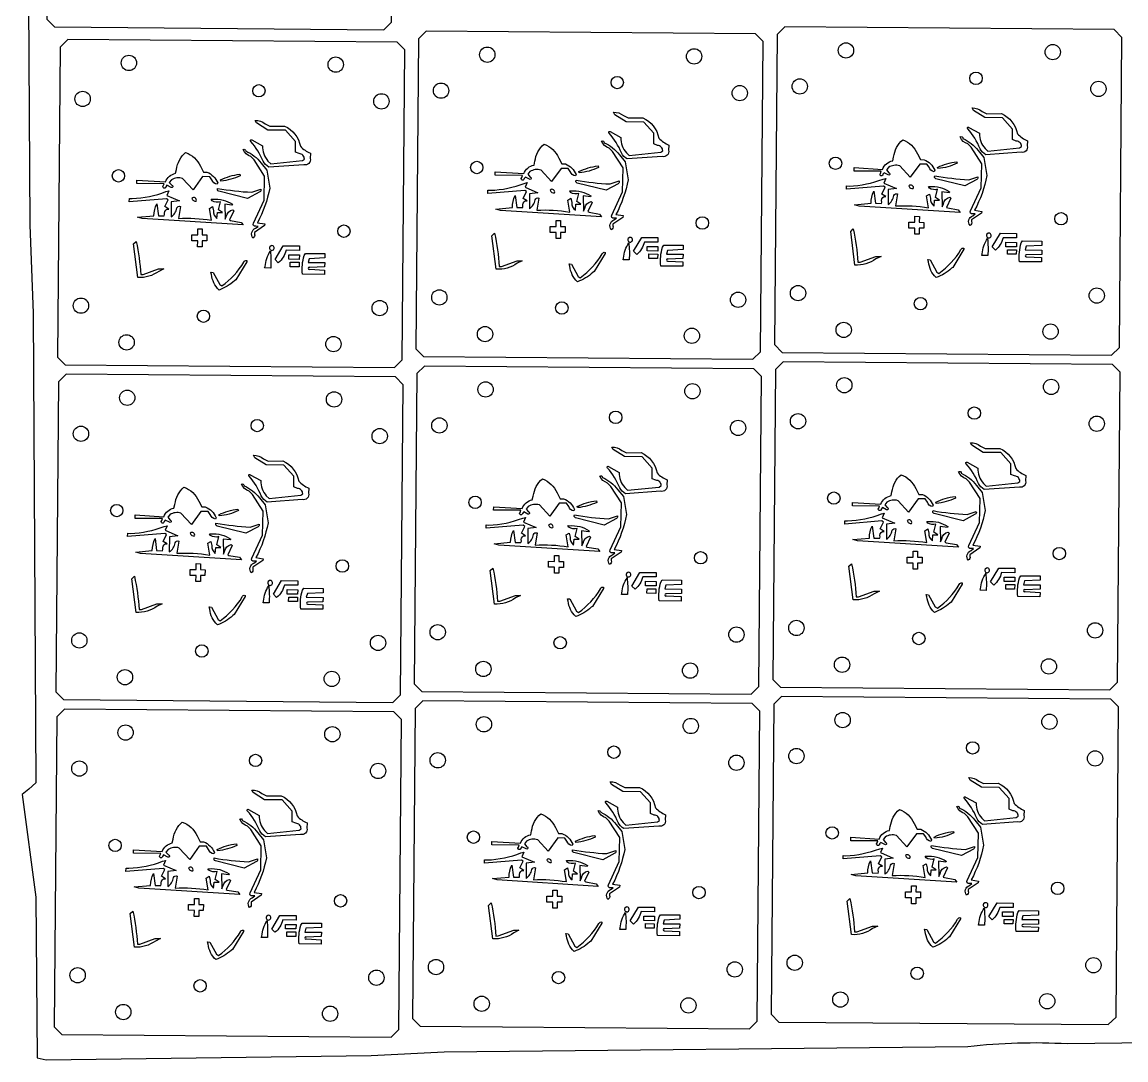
# Model space of a CAD drawing. Header units: millimetres. Extents: x -4 to 503, y -1 to 507.
# Drawn here: x -3.9 to 284.3, y -0.6 to 270.5 of the extents above; entities that cross this region are included whole.
import ezdxf

# ---------------------------------------------------------------- set-up
doc = ezdxf.new("R2010")
doc.units = ezdxf.units.MM
doc.layers.add('SCRAP_OUTLINE', color=8, linetype='Continuous')

msp = doc.modelspace()

# ---------------------------------------------------------------- linework, layer by layer
for points in [[(5.26, 354.26), (3.24, 352.27), (2.59, 271.28), (4.57, 269.26), (90.57, 268.56), (92.58, 270.55), (93.24, 351.54), (91.26, 353.56)], [(101.62, 268.16), (99.6, 266.17), (98.95, 185.18), (100.93, 183.16), (186.93, 182.46), (188.94, 184.45), (189.6, 265.44), (187.62, 267.46)], [(195.27, 269.27), (193.26, 267.28), (192.6, 186.29), (194.58, 184.27), (280.58, 183.57), (282.6, 185.56), (283.25, 266.55), (281.27, 268.57)], [(8.05, 266), (6.03, 264.02), (5.37, 183.02), (7.36, 181), (93.35, 180.31), (95.37, 182.29), (96.03, 263.29), (94.04, 265.3)], [(229.2, 218.25), (229.21, 219.81), (230.38, 219.8), (230.37, 218.24), (231.54, 218.23), (231.52, 216.67), (230.35, 216.68), (230.34, 215.12), (229.17, 215.13), (229.18, 216.69), (227.62, 216.7), (227.64, 218.26)], [(41.97, 214.98), (41.98, 216.54), (43.15, 216.53), (43.14, 214.97), (44.31, 214.96), (44.3, 213.4), (43.13, 213.41), (43.11, 211.85), (41.94, 211.86), (41.96, 213.42), (40.4, 213.43), (40.41, 214.99)], [(135.54, 217.14), (135.55, 218.7), (136.72, 218.69), (136.71, 217.13), (137.88, 217.12), (137.87, 215.56), (136.7, 215.57), (136.69, 214.01), (135.52, 214.02), (135.53, 215.58), (133.97, 215.59), (133.98, 217.15)], [(159.33, 210.75), (159.34, 211.92), (162.07, 211.9), (162.06, 210.73)], [(252.99, 211.86), (253, 213.03), (255.73, 213.01), (255.72, 211.84)], [(253.36, 209.91), (253.37, 211.08), (255.71, 211.06), (255.7, 209.89)], [(65.76, 208.59), (65.77, 209.76), (68.5, 209.74), (68.49, 208.57)], [(66.13, 206.64), (66.14, 207.81), (68.48, 207.79), (68.47, 206.62)], [(159.71, 208.8), (159.72, 209.97), (162.06, 209.95), (162.05, 208.78)], [(194.84, 181.81), (192.82, 179.83), (192.17, 98.83), (194.15, 96.81), (280.15, 96.11), (282.16, 98.1), (282.82, 179.1), (280.84, 181.11)], [(101.18, 180.7), (99.17, 178.72), (98.51, 97.72), (100.49, 95.7), (186.49, 95.01), (188.51, 96.99), (189.16, 177.99), (187.18, 180)], [(7.61, 178.54), (5.59, 176.56), (4.94, 95.56), (6.92, 93.55), (92.92, 92.85), (94.93, 94.83), (95.59, 175.83), (93.61, 177.85)], [(135.11, 129.68), (135.12, 131.24), (136.29, 131.23), (136.28, 129.67), (137.44, 129.66), (137.43, 128.1), (136.26, 128.11), (136.25, 126.55), (135.08, 126.56), (135.09, 128.12), (133.53, 128.13), (133.55, 129.69)], [(228.76, 130.79), (228.77, 132.35), (229.94, 132.34), (229.93, 130.78), (231.1, 130.77), (231.09, 129.21), (229.92, 129.22), (229.91, 127.66), (228.74, 127.67), (228.75, 129.23), (227.19, 129.24), (227.2, 130.8)], [(41.53, 127.52), (41.55, 129.08), (42.72, 129.07), (42.7, 127.51), (43.87, 127.5), (43.86, 125.94), (42.69, 125.95), (42.68, 124.39), (41.51, 124.4), (41.52, 125.96), (39.96, 125.98), (39.97, 127.54)], [(158.9, 123.29), (158.91, 124.46), (161.64, 124.44), (161.63, 123.27)], [(252.55, 124.4), (252.56, 125.57), (255.29, 125.55), (255.28, 124.38)], [(65.33, 121.13), (65.33, 122.3), (68.06, 122.28), (68.05, 121.11)], [(159.27, 121.34), (159.28, 122.51), (161.62, 122.49), (161.61, 121.32)], [(252.93, 122.45), (252.94, 123.62), (255.28, 123.6), (255.27, 122.43)], [(65.7, 119.18), (65.71, 120.35), (68.05, 120.33), (68.04, 119.16)], [(100.75, 93.24), (98.73, 91.26), (98.07, 10.26), (100.06, 8.24), (186.06, 7.55), (188.07, 9.53), (188.73, 90.53), (186.74, 92.54)], [(194.4, 94.35), (192.39, 92.37), (191.73, 11.37), (193.71, 9.35), (279.71, 8.66), (281.73, 10.64), (282.38, 91.64), (280.4, 93.65)], [(7.17, 91.09), (5.16, 89.1), (4.5, 8.1), (6.49, 6.09), (92.48, 5.39), (94.5, 7.37), (95.16, 88.37), (93.17, 90.39)], [(134.67, 42.22), (134.68, 43.78), (135.85, 43.77), (135.84, 42.21), (137.01, 42.2), (137, 40.64), (135.83, 40.65), (135.81, 39.09), (134.65, 39.1), (134.66, 40.66), (133.1, 40.67), (133.11, 42.23)], [(228.33, 43.33), (228.34, 44.89), (229.51, 44.88), (229.5, 43.32), (230.66, 43.31), (230.65, 41.75), (229.48, 41.76), (229.47, 40.2), (228.3, 40.21), (228.31, 41.77), (226.75, 41.78), (226.77, 43.34)], [(41.1, 40.06), (41.11, 41.62), (42.28, 41.61), (42.27, 40.06), (43.44, 40.05), (43.42, 38.49), (42.25, 38.5), (42.24, 36.94), (41.07, 36.95), (41.09, 38.51), (39.53, 38.52), (39.54, 40.08)], [(252.12, 36.94), (252.13, 38.11), (254.86, 38.09), (254.85, 36.92)], [(64.89, 33.68), (64.9, 34.85), (67.63, 34.82), (67.62, 33.65)], [(158.46, 35.83), (158.47, 37), (161.2, 36.98), (161.19, 35.81)], [(158.84, 33.88), (158.85, 35.05), (161.18, 35.03), (161.18, 33.86)], [(252.49, 34.99), (252.5, 36.16), (254.84, 36.14), (254.83, 34.97)], [(65.26, 31.72), (65.27, 32.89), (67.61, 32.87), (67.6, 31.71)]]:
    msp.add_lwpolyline(points, close=True)
for points in [[(247.48, 245.61), (244.5, 247.46), (244.15, 248.11, -0.189598), (246.81, 247.21), (248.02, 246.6), (251.82, 246.65, -0.248063), (256, 241.35, 0.102103), (258.61, 239.53), (258.56, 238.2, -0.584771), (256.93, 236.54), (247.75, 235.9, -0.131811), (246.23, 237.47, 0.09146), (243.04, 242.62, -1.007097), (243.34, 243.04), (246.12, 241.5, 0.191663), (247.54, 237.51), (248.3, 236.81), (256.54, 237.66), (257.03, 238.02, 0.432779), (255.7, 239.44), (254.71, 239.83), (254.74, 242.61), (252.1, 245.54)], [(153.83, 244.5), (150.85, 246.35), (150.5, 247, -0.189598), (153.15, 246.1), (154.37, 245.49), (158.16, 245.54, -0.248063), (162.35, 240.24, 0.102103), (164.95, 238.42), (164.9, 237.09, -0.584771), (163.27, 235.43), (154.09, 234.79, -0.131811), (152.58, 236.36, 0.09146), (149.39, 241.51, -1.007097), (149.69, 241.93), (152.47, 240.39, 0.191663), (153.88, 236.4), (154.64, 235.7), (162.88, 236.55), (163.37, 236.91, 0.432779), (162.04, 238.33), (161.06, 238.72), (161.08, 241.5), (158.45, 244.43)], [(60.26, 242.34), (57.28, 244.19), (56.93, 244.84, -0.189598), (59.58, 243.95), (60.8, 243.33), (64.59, 243.39, -0.248063), (68.78, 238.09, 0.102103), (71.38, 236.27), (71.33, 234.94, -0.584771), (69.7, 233.27), (60.52, 232.64, -0.131811), (59.01, 234.21, 0.09146), (55.82, 239.35, -1.007097), (56.12, 239.78), (58.9, 238.23, 0.191663), (60.31, 234.25), (61.07, 233.55), (69.31, 234.39), (69.8, 234.76, 0.432779), (68.47, 236.18), (67.49, 236.57), (67.51, 239.35), (64.87, 242.27)], [(149.39, 237.59, -0.22219), (147.4, 239.42, -0.680253), (148.08, 239.03, -0.136057), (152.07, 235.86), (153.55, 234.04), (154.32, 229.35, -0.075153), (151.17, 220.27), (153.06, 219.99), (152.97, 219.53), (150.36, 217.76), (150.36, 217.33, -0.359476), (149.95, 216.3, -0.508083), (150.65, 218.85), (151.33, 219.35), (150.68, 219.35, -0.720926), (150.09, 220.14), (152.89, 226.16), (153.02, 232.45), (150.24, 236.73)], [(223.67, 235.29, -0.184195), (226.04, 239.78, -0.201098), (229.87, 236.15), (230.69, 234.61), (231.6, 234.6, -0.207722), (234.41, 231.82), (234.28, 231.46, -0.320248), (232.91, 232.62), (232.35, 233.43), (230.47, 233.44), (228.02, 230.02), (225.25, 232.98, 0.221123), (222.34, 232.59), (221.78, 231.92), (222.45, 231.18, -1.191831), (222.22, 230.6), (221.16, 231.18), (220.88, 230.79, -1.512543), (220.21, 231.03), (220.42, 231.57), (213.32, 231.63), (213.33, 232.52), (220.79, 232.07, -0.260303), (223.42, 234.31)], [(243.05, 238.7, -0.22219), (241.06, 240.53, -0.680253), (241.73, 240.14, -0.136057), (245.73, 236.97), (247.21, 235.15), (247.98, 230.46, -0.075153), (244.82, 221.38), (246.72, 221.1), (246.62, 220.64), (244.02, 218.87), (244.01, 218.44, -0.359476), (243.61, 217.41, -0.508083), (244.31, 219.96), (244.98, 220.46), (244.33, 220.46, -0.720926), (243.74, 221.25), (246.55, 227.27), (246.67, 233.56), (243.9, 237.84)], [(36.44, 232.03, -0.184195), (38.81, 236.51, -0.201098), (42.65, 232.89), (43.46, 231.34), (44.37, 231.34, -0.207722), (47.18, 228.55), (47.05, 228.2, -0.320248), (45.68, 229.35), (45.12, 230.16), (43.25, 230.18), (40.8, 226.76), (38.02, 229.72, 0.221123), (35.12, 229.32), (34.55, 228.66), (35.22, 227.91, -1.191831), (34.99, 227.34), (33.93, 227.91), (33.65, 227.52, -1.512543), (32.98, 227.77), (33.19, 228.31), (26.09, 228.37), (26.1, 229.25), (33.56, 228.8, -0.260303), (36.2, 231.05)], [(55.82, 235.43, -0.22219), (53.83, 237.26, -0.680253), (54.5, 236.88, -0.136057), (58.5, 233.7), (59.98, 231.88), (60.75, 227.19, -0.075153), (57.59, 218.12), (59.49, 217.83), (59.39, 217.38), (56.79, 215.6), (56.79, 215.18, -0.359476), (56.38, 214.14, -0.508083), (57.08, 216.69), (57.76, 217.19), (57.11, 217.2, -0.720926), (56.51, 217.98), (59.32, 224.01), (59.44, 230.29), (56.67, 234.57)], [(130.01, 234.18, -0.184195), (132.39, 238.67, -0.201098), (136.22, 235.04), (137.04, 233.5), (137.95, 233.49, -0.207722), (140.75, 230.71), (140.62, 230.35, -0.320248), (139.25, 231.51), (138.69, 232.32), (136.82, 232.33), (134.37, 228.91), (131.6, 231.87, 0.221123), (128.69, 231.48), (128.12, 230.81), (128.79, 230.07, -1.191831), (128.56, 229.5), (127.51, 230.07), (127.22, 229.68, -1.512543), (126.55, 229.92), (126.77, 230.46), (119.67, 230.52), (119.67, 231.41), (127.13, 230.96, -0.260303), (129.77, 233.2)], [(235.12, 232.59, -0.085882), (240.15, 234.07), (240.26, 233.66, -0.090557), (235.24, 232.28)], [(47.9, 229.32, -0.085882), (52.92, 230.8), (53.03, 230.39, -0.090557), (48.01, 229.02)], [(141.47, 231.48, -0.085882), (146.49, 232.96), (146.6, 232.55, -0.090557), (141.58, 231.17)], [(125.25, 222.09), (126.81, 222.08), (126.89, 222.4, -0.33532), (127.5, 223.84), (127.99, 223.84), (126.97, 224.5), (127.82, 226.27), (127.37, 226.57), (117.68, 225.78), (117.68, 226.64), (118.42, 226.6, 0.082863), (127.24, 228.42), (127.95, 228.6), (127.49, 227.4), (130.74, 225.98), (128.59, 225.72), (128.56, 221.79, 0.218941), (130.08, 224.14, -0.449457), (131.02, 224.55), (130.49, 221.41, -0.055112), (139.1, 220.92), (138.63, 224.03), (139.41, 224.51), (139.64, 223.42, 0.260754), (140.56, 221.39), (140.69, 222.94), (142.02, 222.94), (140.95, 223.64), (141.5, 225.75, -0.219006), (139.34, 226.04), (139.08, 226.47), (139.43, 226.45, -0.167181), (144.62, 225.13), (144.48, 224.87), (142.62, 225.13), (142.67, 221.17), (143, 221.91, -0.319332), (144.71, 223.68), (144.93, 223.42), (143.81, 221.03), (144.13, 220.87), (146.86, 220.39), (147.37, 219.7), (121, 221.37), (119.78, 221.71), (124.11, 222.11, -0.101128), (124.83, 225.23)], [(140.74, 229.26, 0.029616), (149.65, 228.25), (151.99, 229.04, -0.391314), (151.77, 228.33), (148.57, 226.63), (141.01, 228.51, -0.437323)], [(218.91, 223.2), (220.46, 223.19), (220.55, 223.51, -0.33532), (221.16, 224.95), (221.65, 224.95), (220.62, 225.61), (221.48, 227.38), (221.03, 227.68), (211.33, 226.89), (211.34, 227.75), (212.07, 227.71, 0.082863), (220.9, 229.53), (221.61, 229.7), (221.14, 228.51), (224.4, 227.09), (222.25, 226.83), (222.22, 222.9, 0.218941), (223.74, 225.25, -0.449457), (224.67, 225.66), (224.15, 222.52, -0.055112), (232.76, 222.03), (232.29, 225.14), (233.07, 225.62), (233.3, 224.53, 0.260754), (234.22, 222.5), (234.35, 224.05), (235.68, 224.05), (234.6, 224.75), (235.15, 226.86, -0.219006), (233, 227.15), (232.74, 227.57), (233.09, 227.56, -0.167181), (238.28, 226.23), (238.13, 225.98), (236.28, 226.24), (236.33, 222.28), (236.66, 223.02, -0.319332), (238.37, 224.79), (238.58, 224.53), (237.47, 222.14), (237.79, 221.98), (240.52, 221.5), (241.03, 220.81), (214.65, 222.48), (213.43, 222.82), (217.76, 223.22, -0.101128), (218.49, 226.34)], [(228.81, 227.04, 0.797663), (227.67, 227.78, 0.418915)], [(234.39, 230.37, 0.029616), (243.31, 229.36), (245.64, 230.15, -0.391314), (245.42, 229.44), (242.22, 227.74), (234.66, 229.62, -0.437323)], [(31.68, 219.94), (33.24, 219.93), (33.32, 220.24, -0.33532), (33.93, 221.68), (34.42, 221.68), (33.39, 222.34), (34.25, 224.11), (33.8, 224.41), (24.1, 223.62), (24.11, 224.48), (24.85, 224.45, 0.082863), (33.67, 226.26), (34.38, 226.44), (33.91, 225.25), (37.17, 223.83), (35.02, 223.56), (34.99, 219.63, 0.218941), (36.51, 221.98, -0.449457), (37.45, 222.39), (36.92, 219.26, -0.055112), (45.53, 218.77), (45.06, 221.88), (45.84, 222.35), (46.07, 221.26, 0.260754), (46.99, 219.23), (47.12, 220.79), (48.45, 220.79), (47.37, 221.48), (47.92, 223.59, -0.219006), (45.77, 223.88), (45.51, 224.31), (45.86, 224.29, -0.167181), (51.05, 222.97), (50.91, 222.72), (49.05, 222.97), (49.1, 219.02), (49.43, 219.75, -0.319332), (51.14, 221.52), (51.35, 221.26), (50.24, 218.88), (50.56, 218.71), (53.29, 218.23), (53.8, 217.54), (27.42, 219.22), (26.2, 219.56), (30.54, 219.95, -0.101128), (31.26, 223.07)], [(47.16, 227.11, 0.029616), (56.08, 226.09), (58.41, 226.88, -0.391314), (58.2, 226.17), (55, 224.47), (47.44, 226.35, -0.437323)], [(135.15, 225.93, 0.797663), (134.02, 226.67, 0.418915)], [(41.58, 223.78, 0.797663), (40.44, 224.51, 0.418915)], [(218.99, 209.33), (220.37, 209.33), (219.03, 208.67, -0.172776), (213.53, 207.09), (212.45, 215.84), (213.12, 216.5, -0.035571), (214.34, 207.84), (214.93, 207.85)], [(125.33, 208.22), (126.72, 208.22), (125.38, 207.56, -0.172776), (119.87, 205.98), (118.79, 214.73), (119.46, 215.39, -0.035571), (120.68, 206.73), (121.28, 206.74)], [(154.34, 214, 5.53235), (154.68, 214.27)], [(162.09, 214.24), (162.08, 213.07), (158.6, 213.09, -0.171179), (156.58, 209.85), (155.75, 210.7), (157.88, 214.27)], [(248.25, 209.56), (246.67, 209.57), (246.8, 209.98, -0.121588), (248.16, 214, -0.052178)], [(248, 215.11, 5.53235), (248.34, 215.38)], [(255.75, 215.35), (255.74, 214.18), (252.25, 214.2, -0.171179), (250.23, 210.96), (249.4, 211.81), (251.53, 215.38)], [(262.32, 209.03), (262.31, 207.88), (256.54, 207.93, -0.104733), (256.99, 212.85), (257.32, 213.38), (262.36, 213.34), (262.35, 212.21), (258.31, 212.01), (257.99, 211.04), (262.34, 211), (262.33, 209.86), (258.48, 209.72, 1.887789), (258.48, 209.23)], [(31.76, 206.06), (33.15, 206.06), (31.8, 205.41, -0.172776), (26.3, 203.82), (25.22, 212.58), (25.89, 213.24, -0.035571), (27.11, 204.57), (27.7, 204.58)], [(61.02, 206.29), (59.44, 206.31), (59.57, 206.71, -0.121588), (60.93, 210.74, -0.052178)], [(60.77, 211.84, 5.53235), (61.11, 212.12)], [(68.52, 212.08), (68.51, 210.91), (65.02, 210.94, -0.171179), (63.01, 207.7), (62.17, 208.54), (64.3, 212.11)], [(141.32, 204.12), (141.86, 203.77, 0.098252), (147.6, 210, -0.46563), (148.33, 210.38), (148.37, 210.09), (145.51, 205.37), (145.12, 205.14, -0.110582), (141.1, 202.71, -0.176555), (139.12, 206.77), (138.95, 207.38), (139.59, 207.32)], [(154.6, 208.45), (153.01, 208.46), (153.14, 208.87, -0.121588), (154.5, 212.89, -0.052178)], [(168.67, 207.92), (168.66, 206.77), (162.88, 206.82, -0.104733), (163.33, 211.74), (163.66, 212.27), (168.7, 212.23), (168.69, 211.1), (164.66, 210.9), (164.33, 209.93), (168.68, 209.89), (168.67, 208.75), (164.83, 208.62, 1.887789), (164.82, 208.12)], [(234.97, 205.23), (235.51, 204.88, 0.098252), (241.25, 211.11, -0.46563), (241.98, 211.49), (242.02, 211.2), (239.16, 206.48), (238.77, 206.25, -0.110582), (234.76, 203.82, -0.176555), (232.78, 207.88), (232.61, 208.49), (233.25, 208.42)], [(47.75, 201.96), (48.28, 201.61, 0.098252), (54.02, 207.84, -0.46563), (54.75, 208.23), (54.79, 207.94), (51.94, 203.22), (51.54, 202.98, -0.110582), (47.53, 200.56, -0.176555), (45.55, 204.62), (45.38, 205.22), (46.02, 205.16)], [(75.09, 205.76), (75.09, 204.62), (69.31, 204.67, -0.104733), (69.76, 209.58), (70.09, 210.12), (75.13, 210.08), (75.12, 208.95), (71.09, 208.74), (70.76, 207.77), (75.11, 207.74), (75.1, 206.6), (71.25, 206.46, 1.887789), (71.25, 205.96)], [(153.39, 157.04), (150.41, 158.89), (150.06, 159.54, -0.189598), (152.71, 158.64), (153.93, 158.03), (157.73, 158.08, -0.248063), (161.91, 152.78, 0.102103), (164.52, 150.96), (164.47, 149.64, -0.584771), (162.83, 147.97), (153.66, 147.33, -0.131811), (152.14, 148.9, 0.09146), (148.95, 154.05, -1.007097), (149.25, 154.47), (152.03, 152.93, 0.191663), (153.45, 148.94), (154.21, 148.25), (162.45, 149.09), (162.94, 149.45, 0.432779), (161.61, 150.87), (160.62, 151.26), (160.65, 154.05), (158.01, 156.97)], [(247.05, 158.15), (244.07, 160), (243.72, 160.65, -0.189598), (246.37, 159.75), (247.59, 159.14), (251.39, 159.19, -0.248063), (255.57, 153.89, 0.102103), (258.17, 152.07), (258.12, 150.75, -0.584771), (256.49, 149.08), (247.31, 148.44, -0.131811), (245.8, 150.01, 0.09146), (242.61, 155.16, -1.007097), (242.91, 155.58), (245.69, 154.04, 0.191663), (247.1, 150.05), (247.86, 149.36), (256.1, 150.2), (256.59, 150.56, 0.432779), (255.26, 151.98), (254.28, 152.37), (254.3, 155.15), (251.67, 158.08)], [(59.82, 154.88), (56.84, 156.73), (56.49, 157.38, -0.189598), (59.14, 156.49), (60.36, 155.87), (64.16, 155.93, -0.248063), (68.34, 150.63, 0.102103), (70.95, 148.81), (70.9, 147.48, -0.584771), (69.26, 145.82), (60.09, 145.18, -0.131811), (58.57, 146.75, 0.09146), (55.38, 151.9, -1.007097), (55.68, 152.32), (58.46, 150.77, 0.191663), (59.87, 146.79), (60.63, 146.09), (68.87, 146.93), (69.37, 147.3, 0.432779), (68.03, 148.72), (67.05, 149.11), (67.07, 151.89), (64.44, 154.81)], [(242.61, 151.24, -0.22219), (240.62, 153.07, -0.680253), (241.3, 152.68, -0.136057), (245.29, 149.51), (246.77, 147.69), (247.54, 143, -0.075153), (244.39, 133.92), (246.28, 133.64), (246.19, 133.18), (243.58, 131.41), (243.58, 130.98, -0.359476), (243.17, 129.95, -0.508083), (243.87, 132.5), (244.55, 133), (243.9, 133, -0.720926), (243.31, 133.79), (246.11, 139.81), (246.24, 146.1), (243.46, 150.38)], [(55.39, 147.97, -0.22219), (53.39, 149.81, -0.680253), (54.07, 149.42, -0.136057), (58.06, 146.25), (59.54, 144.43), (60.32, 139.73, -0.075153), (57.16, 130.66), (59.06, 130.37), (58.96, 129.92), (56.35, 128.14), (56.35, 127.72, -0.359476), (55.94, 126.69, -0.508083), (56.65, 129.23), (57.32, 129.73), (56.67, 129.74, -0.720926), (56.08, 130.53), (58.89, 136.55), (59.01, 142.83), (56.23, 147.11)], [(129.58, 146.73, -0.184195), (131.95, 151.21, -0.201098), (135.78, 147.59), (136.6, 146.04), (137.51, 146.03, -0.207722), (140.32, 143.25), (140.19, 142.89, -0.320248), (138.82, 144.05), (138.26, 144.86), (136.38, 144.87), (133.93, 141.46), (131.16, 144.42, 0.221123), (128.25, 144.02), (127.69, 143.35), (128.36, 142.61, -1.191831), (128.13, 142.04), (127.07, 142.61), (126.79, 142.22, -1.512543), (126.12, 142.47), (126.33, 143.01), (119.23, 143.06), (119.24, 143.95), (126.7, 143.5, -0.260303), (129.33, 145.74)], [(148.96, 150.13, -0.22219), (146.97, 151.96, -0.680253), (147.64, 151.57, -0.136057), (151.63, 148.4), (153.12, 146.58), (153.89, 141.89, -0.075153), (150.73, 132.81), (152.63, 132.53), (152.53, 132.07), (149.93, 130.3), (149.92, 129.87, -0.359476), (149.51, 128.84, -0.508083), (150.22, 131.39), (150.89, 131.89), (150.24, 131.9, -0.720926), (149.65, 132.68), (152.46, 138.7), (152.58, 144.99), (149.81, 149.27)], [(223.23, 147.83, -0.184195), (225.61, 152.32, -0.201098), (229.44, 148.69), (230.26, 147.15), (231.17, 147.14, -0.207722), (233.97, 144.36), (233.84, 144, -0.320248), (232.47, 145.16), (231.91, 145.97), (230.04, 145.98), (227.59, 142.57), (224.82, 145.53, 0.221123), (221.91, 145.13), (221.34, 144.46), (222.01, 143.72, -1.191831), (221.78, 143.15), (220.73, 143.72), (220.44, 143.33, -1.512543), (219.77, 143.57), (219.99, 144.12), (212.89, 144.17), (212.89, 145.06), (220.35, 144.61, -0.260303), (222.99, 146.85)], [(36.01, 144.57, -0.184195), (38.38, 149.05, -0.201098), (42.21, 145.43), (43.03, 143.89), (43.94, 143.88, -0.207722), (46.75, 141.09), (46.62, 140.74, -0.320248), (45.25, 141.89), (44.69, 142.7), (42.81, 142.72), (40.36, 139.3), (37.59, 142.26, 0.221123), (34.68, 141.87), (34.12, 141.2), (34.78, 140.45, -1.191831), (34.56, 139.88), (33.5, 140.46), (33.21, 140.07, -1.512543), (32.55, 140.31), (32.76, 140.85), (25.66, 140.91), (25.66, 141.79), (33.12, 141.34, -0.260303), (35.76, 143.59)], [(141.03, 144.02, -0.085882), (146.05, 145.5), (146.17, 145.09, -0.090557), (141.15, 143.71)], [(234.69, 145.13, -0.085882), (239.71, 146.61), (239.82, 146.2, -0.090557), (234.8, 144.82)], [(47.46, 141.86, -0.085882), (52.48, 143.35), (52.59, 142.94, -0.090557), (47.57, 141.56)], [(140.3, 141.81, 0.029616), (149.22, 140.79), (151.55, 141.58, -0.391314), (151.33, 140.87), (148.13, 139.17), (140.57, 141.05, -0.437323)], [(218.47, 135.75), (220.03, 135.73), (220.11, 136.05, -0.33532), (220.72, 137.49), (221.21, 137.49), (220.19, 138.15), (221.04, 139.92), (220.59, 140.22), (210.9, 139.43), (210.9, 140.29), (211.64, 140.25, 0.082863), (220.46, 142.07), (221.17, 142.25), (220.71, 141.06), (223.96, 139.64), (221.81, 139.37), (221.78, 135.44, 0.218941), (223.3, 137.79, -0.449457), (224.24, 138.2), (223.71, 135.06, -0.055112), (232.32, 134.57), (231.85, 137.68), (232.63, 138.16), (232.86, 137.07, 0.260754), (233.78, 135.04), (233.91, 136.59), (235.24, 136.6), (234.17, 137.29), (234.72, 139.4, -0.219006), (232.56, 139.69), (232.3, 140.12), (232.65, 140.1, -0.167181), (237.84, 138.78), (237.7, 138.52), (235.84, 138.78), (235.89, 134.82), (236.22, 135.56, -0.319332), (237.93, 137.33), (238.15, 137.07), (237.03, 134.68), (237.35, 134.52), (240.08, 134.04), (240.59, 133.35), (214.22, 135.02), (213, 135.37), (217.33, 135.76, -0.101128), (218.05, 138.88)], [(233.96, 142.92, 0.029616), (242.87, 141.9), (245.21, 142.69, -0.391314), (244.99, 141.98), (241.79, 140.28), (234.23, 142.16, -0.437323)], [(31.24, 132.48), (32.8, 132.47), (32.88, 132.78, -0.33532), (33.49, 134.22), (33.99, 134.22), (32.96, 134.89), (33.81, 136.65), (33.37, 136.95), (23.67, 136.16), (23.68, 137.02), (24.41, 136.99, 0.082863), (33.24, 138.8), (33.95, 138.98), (33.48, 137.79), (36.73, 136.37), (34.59, 136.1), (34.55, 132.17, 0.218941), (36.07, 134.53, -0.449457), (37.01, 134.94), (36.48, 131.8, -0.055112), (45.1, 131.31), (44.62, 134.42), (45.41, 134.89), (45.64, 133.8, 0.260754), (46.55, 131.77), (46.68, 133.33), (48.01, 133.33), (46.94, 134.02), (47.49, 136.14, -0.219006), (45.33, 136.42), (45.07, 136.85), (45.42, 136.83, -0.167181), (50.61, 135.51), (50.47, 135.26), (48.62, 135.51), (48.67, 131.56), (48.99, 132.29, -0.319332), (50.7, 134.06), (50.92, 133.8), (49.81, 131.42), (50.12, 131.25), (52.85, 130.77), (53.36, 130.09), (26.99, 131.76), (25.77, 132.1), (30.1, 132.49, -0.101128), (30.82, 135.61)], [(46.73, 139.65, 0.029616), (55.65, 138.63), (57.98, 139.43, -0.391314), (57.76, 138.71), (54.56, 137.02), (47, 138.89, -0.437323)], [(124.81, 134.64), (126.37, 134.62), (126.46, 134.94, -0.33532), (127.06, 136.38), (127.56, 136.38), (126.53, 137.04), (127.39, 138.81), (126.94, 139.11), (117.24, 138.32), (117.25, 139.18), (117.98, 139.14, 0.082863), (126.81, 140.96), (127.52, 141.14), (127.05, 139.95), (130.3, 138.53), (128.16, 138.26), (128.13, 134.33, 0.218941), (129.65, 136.68, -0.449457), (130.58, 137.09), (130.05, 133.95, -0.055112), (138.67, 133.46), (138.2, 136.57), (138.98, 137.05), (139.21, 135.96, 0.260754), (140.12, 133.93), (140.25, 135.49), (141.59, 135.49), (140.51, 136.18), (141.06, 138.29, -0.219006), (138.9, 138.58), (138.64, 139.01), (139, 138.99, -0.167181), (144.19, 137.67), (144.04, 137.42), (142.19, 137.67), (142.24, 133.71), (142.57, 134.45, -0.319332), (144.28, 136.22), (144.49, 135.96), (143.38, 133.57), (143.69, 133.41), (146.43, 132.93), (146.94, 132.24), (120.56, 133.92), (119.34, 134.26), (123.67, 134.65, -0.101128), (124.4, 137.77)], [(134.72, 138.48, 0.797663), (133.58, 139.21, 0.418915)], [(228.37, 139.59, 0.797663), (227.24, 140.32, 0.418915)], [(41.14, 136.32, 0.797663), (40.01, 137.05, 0.418915)], [(124.9, 120.76), (126.28, 120.76), (124.94, 120.11, -0.172776), (119.44, 118.52), (118.35, 127.27), (119.02, 127.93, -0.035571), (120.25, 119.27), (120.84, 119.28)], [(153.91, 126.54, 5.53235), (154.25, 126.81)], [(218.55, 121.87), (219.94, 121.87), (218.6, 121.21, -0.172776), (213.09, 119.63), (212.01, 128.38), (212.68, 129.04, -0.035571), (213.9, 120.38), (214.5, 120.39)], [(247.56, 127.65, 5.53235), (247.9, 127.92)], [(255.31, 127.89), (255.3, 126.72), (251.82, 126.75, -0.171179), (249.8, 123.5), (248.97, 124.35), (251.1, 127.92)], [(31.32, 118.6), (32.71, 118.6), (31.37, 117.95, -0.172776), (25.86, 116.36), (24.78, 125.12), (25.45, 125.78, -0.035571), (26.68, 117.12), (27.27, 117.12)], [(60.33, 124.38, 5.53235), (60.68, 124.66)], [(68.08, 124.62), (68.07, 123.45), (64.59, 123.48, -0.171179), (62.57, 120.24), (61.74, 121.09), (63.87, 124.66)], [(154.16, 120.99), (152.58, 121), (152.71, 121.41, -0.121588), (154.07, 125.44, -0.052178)], [(161.65, 126.78), (161.65, 125.61), (158.16, 125.64, -0.171179), (156.14, 122.4), (155.31, 123.24), (157.44, 126.81)], [(168.23, 120.46), (168.22, 119.32), (162.45, 119.36, -0.104733), (162.9, 124.28), (163.23, 124.82), (168.27, 124.77), (168.26, 123.65), (164.22, 123.44), (163.89, 122.47), (168.25, 122.44), (168.24, 121.29), (164.39, 121.16, 1.887789), (164.39, 120.66)], [(234.54, 117.77), (235.08, 117.42, 0.098252), (240.82, 123.65, -0.46563), (241.55, 124.03), (241.59, 123.74), (238.73, 119.02), (238.34, 118.79, -0.110582), (234.32, 116.36, -0.176555), (232.34, 120.42), (232.17, 121.03), (232.81, 120.97)], [(247.82, 122.1), (246.23, 122.11), (246.36, 122.52, -0.121588), (247.72, 126.55, -0.052178)], [(261.89, 121.57), (261.88, 120.43), (256.1, 120.47, -0.104733), (256.55, 125.39), (256.88, 125.92), (261.92, 125.88), (261.91, 124.76), (257.88, 124.55), (257.55, 123.58), (261.9, 123.54), (261.89, 122.4), (258.05, 122.27, 1.887789), (258.04, 121.77)], [(60.59, 118.83), (59.01, 118.85), (59.13, 119.25, -0.121588), (60.49, 123.28, -0.052178)], [(74.66, 118.3), (74.65, 117.16), (68.87, 117.21, -0.104733), (69.32, 122.12), (69.65, 122.66), (74.69, 122.62), (74.68, 121.49), (70.65, 121.29), (70.32, 120.31), (74.68, 120.28), (74.67, 119.14), (70.82, 119, 1.887789), (70.81, 118.5)], [(140.88, 116.66), (141.42, 116.31, 0.098252), (147.16, 122.54, -0.46563), (147.89, 122.92), (147.93, 122.63), (145.07, 117.91), (144.68, 117.68, -0.110582), (140.67, 115.25, -0.176555), (138.68, 119.31), (138.52, 119.92), (139.16, 119.86)], [(47.31, 114.5), (47.85, 114.15, 0.098252), (53.59, 120.38, -0.46563), (54.32, 120.77), (54.36, 120.48), (51.5, 115.76), (51.11, 115.52, -0.110582), (47.09, 113.1, -0.176555), (45.11, 117.16), (44.94, 117.77), (45.58, 117.7)], [(152.96, 69.58), (149.98, 71.43), (149.63, 72.08, -0.189598), (152.28, 71.18), (153.5, 70.57), (157.29, 70.63, -0.248063), (161.48, 65.33, 0.102103), (164.08, 63.5), (164.03, 62.18, -0.584771), (162.4, 60.51), (153.22, 59.88, -0.131811), (151.71, 61.45, 0.09146), (148.52, 66.59, -1.007097), (148.82, 67.02), (151.6, 65.47, 0.191663), (153.01, 61.49), (153.77, 60.79), (162.01, 61.63), (162.5, 62, 0.432779), (161.17, 63.42), (160.19, 63.81), (160.21, 66.59), (157.57, 69.51)], [(246.61, 70.69), (243.63, 72.54), (243.28, 73.19, -0.189598), (245.93, 72.29), (247.15, 71.68), (250.95, 71.74, -0.248063), (255.13, 66.44, 0.102103), (257.74, 64.61), (257.69, 63.29, -0.584771), (256.05, 61.62), (246.88, 60.98, -0.131811), (245.36, 62.56, 0.09146), (242.17, 67.7, -1.007097), (242.47, 68.12), (245.25, 66.58, 0.191663), (246.67, 62.59), (247.43, 61.9), (255.67, 62.74), (256.16, 63.1, 0.432779), (254.83, 64.52), (253.84, 64.92), (253.87, 67.7), (251.23, 70.62)], [(59.38, 67.42), (56.41, 69.27), (56.05, 69.93, -0.189598), (58.71, 69.03), (59.92, 68.41), (63.72, 68.47, -0.248063), (67.9, 63.17, 0.102103), (70.51, 61.35), (70.46, 60.02, -0.584771), (68.83, 58.36), (59.65, 57.72, -0.131811), (58.14, 59.29, 0.09146), (54.94, 64.44, -1.007097), (55.25, 64.86), (58.02, 63.32, 0.191663), (59.44, 59.33), (60.2, 58.63), (68.44, 59.47), (68.93, 59.84, 0.432779), (67.6, 61.26), (66.61, 61.65), (66.64, 64.43), (64, 67.35)], [(129.14, 59.27, -0.184195), (131.52, 63.75, -0.201098), (135.35, 60.13), (136.17, 58.58), (137.07, 58.58, -0.207722), (139.88, 55.79), (139.75, 55.44, -0.320248), (138.38, 56.59), (137.82, 57.4), (135.95, 57.42), (133.5, 54), (130.73, 56.96, 0.221123), (127.82, 56.56), (127.25, 55.9), (127.92, 55.15, -1.191831), (127.69, 54.58), (126.63, 55.15), (126.35, 54.76, -1.512543), (125.68, 55.01), (125.89, 55.55), (118.79, 55.61), (118.8, 56.49), (126.26, 56.04, -0.260303), (128.9, 58.28)], [(148.52, 62.67, -0.22219), (146.53, 64.5, -0.680253), (147.21, 64.12, -0.136057), (151.2, 60.94), (152.68, 59.12), (153.45, 54.43, -0.075153), (150.29, 45.36), (152.19, 45.07), (152.09, 44.61), (149.49, 42.84), (149.49, 42.42, -0.359476), (149.08, 41.38, -0.508083), (149.78, 43.93), (150.46, 44.43), (149.81, 44.44, -0.720926), (149.22, 45.22), (152.02, 51.25), (152.14, 57.53), (149.37, 61.81)], [(222.8, 60.38, -0.184195), (225.17, 64.86, -0.201098), (229, 61.24), (229.82, 59.69), (230.73, 59.69, -0.207722), (233.54, 56.9), (233.41, 56.54, -0.320248), (232.04, 57.7), (231.48, 58.51), (229.6, 58.52), (227.15, 55.11), (224.38, 58.07, 0.221123), (221.47, 57.67), (220.91, 57.01), (221.58, 56.26, -1.191831), (221.35, 55.69), (220.29, 56.26), (220.01, 55.87, -1.512543), (219.34, 56.12), (219.55, 56.66), (212.45, 56.71), (212.46, 57.6), (219.92, 57.15, -0.260303), (222.55, 59.39)], [(242.18, 63.78, -0.22219), (240.19, 65.61, -0.680253), (240.86, 65.23, -0.136057), (244.85, 62.05), (246.34, 60.23), (247.11, 55.54, -0.075153), (243.95, 46.46), (245.85, 46.18), (245.75, 45.72), (243.15, 43.95), (243.14, 43.53, -0.359476), (242.73, 42.49, -0.508083), (243.44, 45.04), (244.11, 45.54), (243.46, 45.55, -0.720926), (242.87, 46.33), (245.68, 52.36), (245.8, 58.64), (243.03, 62.92)], [(35.57, 57.11, -0.184195), (37.94, 61.59, -0.201098), (41.78, 57.97), (42.59, 56.43), (43.5, 56.42, -0.207722), (46.31, 53.64), (46.18, 53.28, -0.320248), (44.81, 54.44), (44.25, 55.24), (42.37, 55.26), (39.92, 51.84), (37.15, 54.8, 0.221123), (34.24, 54.41), (33.68, 53.74), (34.35, 52.99, -1.191831), (34.12, 52.42), (33.06, 53), (32.78, 52.61, -1.512543), (32.11, 52.85), (32.32, 53.39), (25.22, 53.45), (25.23, 54.33), (32.69, 53.88, -0.260303), (35.33, 56.13)], [(54.95, 60.51, -0.22219), (52.96, 62.35, -0.680253), (53.63, 61.96, -0.136057), (57.63, 58.79), (59.11, 56.97), (59.88, 52.27, -0.075153), (56.72, 43.2), (58.62, 42.92), (58.52, 42.46), (55.92, 40.68), (55.91, 40.26, -0.359476), (55.51, 39.23, -0.508083), (56.21, 41.78), (56.88, 42.28), (56.23, 42.28, -0.720926), (55.64, 43.07), (58.45, 49.09), (58.57, 55.37), (55.8, 59.66)], [(140.6, 56.56, -0.085882), (145.62, 58.04), (145.73, 57.63, -0.090557), (140.71, 56.26)], [(234.25, 57.67, -0.085882), (239.27, 59.15), (239.39, 58.74, -0.090557), (234.37, 57.36)], [(47.02, 54.41, -0.085882), (52.05, 55.89), (52.16, 55.48, -0.090557), (47.14, 54.1)], [(218.03, 48.29), (219.59, 48.27), (219.68, 48.59, -0.33532), (220.28, 50.03), (220.78, 50.03), (219.75, 50.69), (220.61, 52.46), (220.16, 52.76), (210.46, 51.97), (210.47, 52.83), (211.2, 52.79, 0.082863), (220.03, 54.61), (220.74, 54.79), (220.27, 53.6), (223.52, 52.18), (221.38, 51.91), (221.35, 47.98, 0.218941), (222.87, 50.33, -0.449457), (223.8, 50.74), (223.27, 47.61, -0.055112), (231.89, 47.12), (231.42, 50.22), (232.2, 50.7), (232.43, 49.61, 0.260754), (233.34, 47.58), (233.47, 49.14), (234.81, 49.14), (233.73, 49.83), (234.28, 51.94, -0.219006), (232.12, 52.23), (231.86, 52.66), (232.22, 52.64, -0.167181), (237.41, 51.32), (237.26, 51.07), (235.41, 51.32), (235.46, 47.37), (235.79, 48.1, -0.319332), (237.5, 49.87), (237.71, 49.61), (236.6, 47.22), (236.91, 47.06), (239.65, 46.58), (240.16, 45.89), (213.78, 47.57), (212.56, 47.91), (216.89, 48.3, -0.101128), (217.62, 51.42)], [(233.52, 55.46, 0.029616), (242.44, 54.44), (244.77, 55.23, -0.391314), (244.55, 54.52), (241.35, 52.82), (233.79, 54.7, -0.437323)], [(46.29, 52.19, 0.029616), (55.21, 51.18), (57.54, 51.97, -0.391314), (57.33, 51.26), (54.13, 49.56), (46.57, 51.43, -0.437323)], [(124.38, 47.18), (125.94, 47.16), (126.02, 47.48, -0.33532), (126.63, 48.92), (127.12, 48.92), (126.1, 49.58), (126.95, 51.35), (126.5, 51.65), (116.81, 50.86), (116.81, 51.72), (117.55, 51.68, 0.082863), (126.37, 53.5), (127.08, 53.68), (126.62, 52.49), (129.87, 51.07), (127.72, 50.8), (127.69, 46.87, 0.218941), (129.21, 49.22, -0.449457), (130.15, 49.63), (129.62, 46.5, -0.055112), (138.23, 46.01), (137.76, 49.12), (138.54, 49.59), (138.77, 48.5, 0.260754), (139.69, 46.47), (139.82, 48.03), (141.15, 48.03), (140.08, 48.72), (140.62, 50.83, -0.219006), (138.47, 51.12), (138.21, 51.55), (138.56, 51.53, -0.167181), (143.75, 50.21), (143.61, 49.96), (141.75, 50.21), (141.8, 46.26), (142.13, 46.99, -0.319332), (143.84, 48.76), (144.05, 48.5), (142.94, 46.12), (143.26, 45.95), (145.99, 45.47), (146.5, 44.78), (120.12, 46.46), (118.91, 46.8), (123.24, 47.19, -0.101128), (123.96, 50.31)], [(134.28, 51.02, 0.797663), (133.15, 51.75, 0.418915)], [(139.86, 54.35, 0.029616), (148.78, 53.33), (151.12, 54.12, -0.391314), (150.9, 53.41), (147.7, 51.71), (140.14, 53.59, -0.437323)], [(227.94, 52.13, 0.797663), (226.8, 52.86, 0.418915)], [(30.81, 45.02), (32.37, 45.01), (32.45, 45.32, -0.33532), (33.06, 46.76), (33.55, 46.77), (32.52, 47.43), (33.38, 49.19), (32.93, 49.49), (23.23, 48.7), (23.24, 49.57), (23.97, 49.53, 0.082863), (32.8, 51.34), (33.51, 51.52), (33.04, 50.33), (36.3, 48.91), (34.15, 48.65), (34.12, 44.71, 0.218941), (35.64, 47.07, -0.449457), (36.57, 47.48), (36.05, 44.34, -0.055112), (44.66, 43.85), (44.19, 46.96), (44.97, 47.43), (45.2, 46.34, 0.260754), (46.12, 44.32), (46.25, 45.87), (47.58, 45.87), (46.5, 46.56), (47.05, 48.68, -0.219006), (44.9, 48.97), (44.64, 49.39), (44.99, 49.38, -0.167181), (50.18, 48.05), (50.03, 47.8), (48.18, 48.05), (48.23, 44.1), (48.56, 44.83, -0.319332), (50.27, 46.6), (50.48, 46.34), (49.37, 43.96), (49.69, 43.79), (52.42, 43.32), (52.93, 42.63), (26.55, 44.3), (25.33, 44.64), (29.67, 45.03, -0.101128), (30.39, 48.15)], [(40.71, 48.86, 0.797663), (39.57, 49.59, 0.418915)], [(124.46, 33.3), (125.85, 33.3), (124.5, 32.65, -0.172776), (119, 31.06), (117.92, 39.82), (118.59, 40.48, -0.035571), (119.81, 31.81), (120.4, 31.82)], [(218.12, 34.41), (219.5, 34.41), (218.16, 33.76, -0.172776), (212.66, 32.17), (211.57, 40.92), (212.24, 41.58, -0.035571), (213.47, 32.92), (214.06, 32.93)], [(247.13, 40.19, 5.53235), (247.47, 40.47)], [(254.87, 40.43), (254.87, 39.26), (251.38, 39.29, -0.171179), (249.36, 36.05), (248.53, 36.89), (250.66, 40.46)], [(30.89, 31.15), (32.27, 31.14), (30.93, 30.49, -0.172776), (25.43, 28.9), (24.35, 37.66), (25.02, 38.32, -0.035571), (26.24, 29.66), (26.83, 29.66)], [(153.72, 33.53), (152.14, 33.54), (152.27, 33.95, -0.121588), (153.63, 37.98, -0.052178)], [(153.47, 39.08, 5.53235), (153.81, 39.36)], [(161.22, 39.32), (161.21, 38.15), (157.73, 38.18, -0.171179), (155.71, 34.94), (154.87, 35.78), (157.01, 39.35)], [(247.38, 34.64), (245.8, 34.65), (245.93, 35.06, -0.121588), (247.29, 39.09, -0.052178)], [(261.45, 34.11), (261.44, 32.97), (255.67, 33.01, -0.104733), (256.12, 37.93), (256.45, 38.47), (261.49, 38.43), (261.48, 37.3), (257.44, 37.09), (257.11, 36.12), (261.47, 36.09), (261.46, 34.94), (257.61, 34.81, 1.887789), (257.61, 34.31)], [(60.15, 31.38), (58.57, 31.39), (58.7, 31.8, -0.121588), (60.06, 35.82, -0.052178)], [(59.9, 36.93, 5.53235), (60.24, 37.2)], [(67.65, 37.16), (67.64, 35.99), (64.15, 36.02, -0.171179), (62.14, 32.78), (61.3, 33.63), (63.43, 37.2)], [(74.22, 30.84), (74.21, 29.7), (68.44, 29.75, -0.104733), (68.89, 34.66), (69.22, 35.2), (74.26, 35.16), (74.25, 34.03), (70.22, 33.83), (69.89, 32.86), (74.24, 32.82), (74.23, 31.68), (70.38, 31.54, 1.887789), (70.38, 31.04)], [(140.45, 29.2), (140.99, 28.85, 0.098252), (146.73, 35.08, -0.46563), (147.46, 35.47), (147.5, 35.17), (144.64, 30.45), (144.24, 30.22, -0.110582), (140.23, 27.8, -0.176555), (138.25, 31.86), (138.08, 32.46), (138.72, 32.4)], [(167.8, 33), (167.79, 31.86), (162.01, 31.91, -0.104733), (162.46, 36.82), (162.79, 37.36), (167.83, 37.32), (167.82, 36.19), (163.79, 35.98), (163.46, 35.01), (167.81, 34.98), (167.8, 33.84), (163.96, 33.7, 1.887789), (163.95, 33.2)], [(234.1, 30.31), (234.64, 29.96, 0.098252), (240.38, 36.19, -0.46563), (241.11, 36.58), (241.15, 36.28), (238.29, 31.56), (237.9, 31.33, -0.110582), (233.89, 28.91, -0.176555), (231.9, 32.97), (231.74, 33.57), (232.38, 33.51)], [(46.88, 27.04), (47.41, 26.69, 0.098252), (53.15, 32.92, -0.46563), (53.88, 33.31), (53.92, 33.02), (51.06, 28.3), (50.67, 28.06, -0.110582), (46.66, 25.64, -0.176555), (44.68, 29.7), (44.51, 30.31), (45.15, 30.24)]]:
    msp.add_lwpolyline(points, format="xyb", close=True)
for centre, radius in [((117.57, 262.03), 2), ((171.57, 261.59), 2), ((211.22, 263.14), 2), ((265.22, 262.7), 2), ((24, 259.87), 2), ((77.99, 259.43), 2), ((245.17, 255.86), 1.62), ((57.94, 252.6), 1.62), ((105.49, 252.63), 2), ((151.51, 254.75), 1.62), ((183.49, 251.99), 2), ((199.15, 253.74), 2), ((277.15, 253.1), 2), ((11.92, 250.47), 2), ((89.92, 249.84), 2), ((114.83, 232.55), 1.62), ((208.49, 233.66), 1.62), ((21.26, 230.39), 1.62), ((173.71, 218.07), 1.62), ((267.37, 219.18), 1.62), ((80.14, 215.92), 1.62), ((105.05, 198.63), 2), ((183.05, 198), 2), ((198.71, 199.74), 2), ((276.71, 199.11), 2), ((11.48, 196.47), 2), ((89.48, 195.84), 2), ((137.03, 195.87), 1.62), ((230.69, 196.98), 1.62), ((43.46, 193.71), 1.62), ((116.98, 189.03), 2), ((170.98, 188.59), 2), ((210.63, 190.14), 2), ((264.63, 189.7), 2), ((23.4, 186.88), 2), ((77.4, 186.44), 2), ((117.13, 174.57), 2), ((171.13, 174.13), 2), ((210.79, 175.68), 2), ((264.79, 175.24), 2), ((23.56, 172.41), 2), ((77.56, 171.98), 2), ((105.06, 165.17), 2), ((151.08, 167.29), 1.62), ((198.71, 166.28), 2), ((244.73, 168.4), 1.62), ((276.71, 165.64), 2), ((11.48, 163.01), 2), ((57.5, 165.14), 1.62), ((89.48, 162.38), 2), ((183.05, 164.54), 2), ((208.05, 146.2), 1.62), ((20.82, 142.94), 1.62), ((114.39, 145.09), 1.62), ((266.93, 131.72), 1.62), ((79.71, 128.46), 1.62), ((173.28, 130.61), 1.62), ((104.62, 111.17), 2), ((182.62, 110.54), 2), ((198.27, 112.28), 2), ((276.27, 111.65), 2), ((11.05, 109.01), 2), ((89.04, 108.38), 2), ((136.6, 108.41), 1.62), ((230.25, 109.52), 1.62), ((43.03, 106.25), 1.62), ((210.2, 102.68), 2), ((264.2, 102.24), 2), ((22.97, 99.42), 2), ((76.97, 98.98), 2), ((116.54, 101.57), 2), ((170.54, 101.13), 2), ((210.35, 88.22), 2), ((264.35, 87.78), 2), ((23.13, 84.96), 2), ((77.12, 84.52), 2), ((116.7, 87.11), 2), ((170.7, 86.67), 2), ((150.64, 79.84), 1.62), ((198.28, 78.82), 2), ((244.3, 80.95), 1.62), ((57.07, 77.68), 1.62), ((104.62, 77.71), 2), ((182.62, 77.08), 2), ((276.27, 78.19), 2), ((11.05, 75.55), 2), ((89.05, 74.92), 2), ((113.96, 57.63), 1.62), ((207.61, 58.74), 1.62), ((20.39, 55.48), 1.62), ((172.84, 43.16), 1.62), ((266.5, 44.26), 1.62), ((79.27, 41), 1.62), ((197.84, 24.82), 2), ((275.84, 24.19), 2), ((10.61, 21.56), 2), ((104.18, 23.71), 2), ((182.18, 23.08), 2), ((229.82, 22.06), 1.62), ((42.59, 18.8), 1.62), ((88.61, 20.92), 2), ((136.16, 20.95), 1.62), ((116.11, 14.11), 2), ((170.1, 13.68), 2), ((209.76, 15.22), 2), ((263.76, 14.79), 2), ((22.53, 11.96), 2), ((76.53, 11.52), 2)]:
    msp.add_circle(centre, radius)
at = {"layer": 'SCRAP_OUTLINE'}
msp.add_lwpolyline([(-2.61, 333.92), (-1.91, 217.6), (-1.01, 194.5), (-0.31, 71.85), (-2.14, 70.18), (-3.9, 68.82), (-0.3, 41.95), (0, 0), (2.4, -0.56), (87.23, 0.64), (106.34, 1.54), (243.05, 2.96, -0.042715), (269.04, 3.71), (311.75, 4.23, 0.53938)], format="xyb", dxfattribs=at)

doc.saveas('drawing.dxf')
